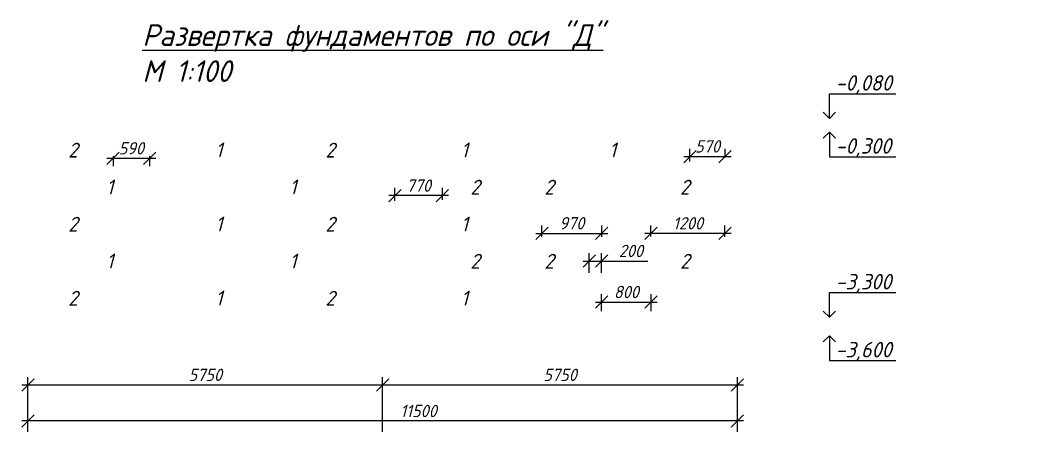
# Model space of a CAD drawing. Header units: millimetres. Extents: x 339888 to 1025294, y -263818 to -40540.
# Drawn here: x 967711 to 983998, y -237068 to -230300 of the extents above; entities that cross this region are included whole.
import ezdxf
from ezdxf import colors
from ezdxf.entities.mleader import LeaderData, LeaderLine
from ezdxf.math import Vec2, Vec3

# ---------------------------------------------------------------- set-up
doc = ezdxf.new("R2010")
doc.units = ezdxf.units.MM
doc.layers.get('0').update_dxf_attribs({"lineweight": 15})
doc.layers.add('0 @ 100', color=7, linetype='Continuous', lineweight=15)
doc.layers.add('0 @ 50', color=7, linetype='Continuous', lineweight=15)
doc.styles.add('ГОСТ 2', font='GOST_Common Italic.ttf', dxfattribs={"height": 2})
doc.styles.add('ГОСТ 2.5', font='GOST_Common Italic.ttf', dxfattribs={"height": 2.5})
doc.styles.add('ГОСТ 3', font='GOST_Common Italic.ttf', dxfattribs={"height": 3})
doc.dimstyles.new('ГОСТ_2К', dxfattribs={"dimtxt": 2, "dimasz": 2, "dimexe": 1.25, "dimexo": 1, "dimtad": 1, "dimdec": 0, "dimtxsty": 'ГОСТ 2', "dimblk": 'OBLIQUE', "dimcen": -2.5, "dimdle": 1, "dimclrd": 251, "dimclre": 251, "dimclrt": 256, "dimadec": 1, "dimazin": 0, "dimtfac": 1, "dimtdec": 0, "dimtmove": 0, "dimatfit": 3, "dimfxl": 1, "dimlwd": 15, "dimlwe": 15, "dimarcsym": 1})

# ---------------------------------------------------------------- blocks, each defined once
blk = doc.blocks.new('_Open90')
at = {"color": 0, "linetype": 'ByBlock', "lineweight": -2}
for p, q in [((0, 0), (-1, 0)), ((-0.5, 0.5), (0, 0)), ((0, 0), (-0.5, -0.5))]:
    blk.add_line(p, q, dxfattribs=at)
blk = doc.blocks.new('_Oblique')
at = {"color": 0, "linetype": 'ByBlock', "lineweight": -2}
blk.add_line((-0.5, -0.5), (0.5, 0.5), dxfattribs=at)
blk = doc.blocks.new('*D127')
at = {"color": 251, "lineweight": 15, "transparency": 16777216}
for p, q in [((967838, -236968), (967838, -236085)), ((973588, -236968), (973588, -236085)), ((967738, -236210), (973688, -236210))]:
    blk.add_line(p, q, dxfattribs=at)
at = {"layer": 'Defpoints', "color": 0, "lineweight": 15, "transparency": 16777216}
for p in [(973588, -236210), (967838, -237068), (973588, -237068)]:
    blk.add_point(p, dxfattribs=at)
at = {"color": 251, "lineweight": 15, "transparency": 16777216, "xscale": 200, "yscale": 200, "zscale": 200, "rotation": 180}
blk.add_blockref('_Oblique', (967838, -236210), dxfattribs=at)
at = {"color": 251, "lineweight": 15, "transparency": 16777216, "xscale": 200, "yscale": 200, "zscale": 200}
blk.add_blockref('_Oblique', (973588, -236210), dxfattribs=at)
at = {"transparency": 16777216, "insert": (970713, -236047), "char_height": 200, "attachment_point": 5, "style": 'ГОСТ 2'}
blk.add_mtext('5750', dxfattribs=at)
blk = doc.blocks.new('*D128')
at = {"color": 251, "lineweight": 15, "transparency": 16777216}
for p, q in [((973588, -236968), (973588, -236085)), ((979338, -236968), (979338, -236085)), ((973488, -236210), (979438, -236210))]:
    blk.add_line(p, q, dxfattribs=at)
at = {"layer": 'Defpoints', "color": 0, "lineweight": 15, "transparency": 16777216}
for p in [(979338, -236210), (973588, -237068), (979338, -237068)]:
    blk.add_point(p, dxfattribs=at)
at = {"color": 251, "lineweight": 15, "transparency": 16777216, "xscale": 200, "yscale": 200, "zscale": 200, "rotation": 180}
blk.add_blockref('_Oblique', (973588, -236210), dxfattribs=at)
at = {"color": 251, "lineweight": 15, "transparency": 16777216, "xscale": 200, "yscale": 200, "zscale": 200}
blk.add_blockref('_Oblique', (979338, -236210), dxfattribs=at)
at = {"transparency": 16777216, "insert": (976463, -236047), "char_height": 200, "attachment_point": 5, "style": 'ГОСТ 2'}
blk.add_mtext('5750', dxfattribs=at)
blk = doc.blocks.new('*D129')
at = {"color": 251, "lineweight": 15, "transparency": 16777216}
for p, q in [((979438, -236794), (967738, -236794)), ((967838, -236968), (967838, -236669)), ((979338, -236968), (979338, -236669))]:
    blk.add_line(p, q, dxfattribs=at)
at = {"layer": 'Defpoints', "color": 0, "lineweight": 15, "transparency": 16777216}
for p in [(967838, -236794), (967838, -237068), (979338, -237068)]:
    blk.add_point(p, dxfattribs=at)
at = {"color": 251, "lineweight": 15, "transparency": 16777216, "xscale": 200, "yscale": 200, "zscale": 200, "rotation": 180}
blk.add_blockref('_Oblique', (967838, -236794), dxfattribs=at)
at = {"color": 251, "lineweight": 15, "transparency": 16777216, "xscale": 200, "yscale": 200, "zscale": 200}
blk.add_blockref('_Oblique', (979338, -236794), dxfattribs=at)
at = {"transparency": 16777216, "insert": (974169, -236632), "char_height": 200, "attachment_point": 5, "style": 'ГОСТ 2'}
blk.add_mtext('11500', dxfattribs=at)
blk = doc.blocks.new('*D256')
at = {"color": 251, "lineweight": 15, "transparency": 16777216}
for p, q in [((969119, -232539), (969910, -232539)), ((969219, -232503), (969219, -232664)), ((969810, -232503), (969810, -232664))]:
    blk.add_line(p, q, dxfattribs=at)
at = {"layer": 'Defpoints', "color": 0, "lineweight": 15, "transparency": 16777216}
for p in [(969219, -232403), (969810, -232403), (969810, -232539)]:
    blk.add_point(p, dxfattribs=at)
at = {"color": 251, "lineweight": 15, "transparency": 16777216, "xscale": 200, "yscale": 200, "zscale": 200, "rotation": 180}
blk.add_blockref('_Oblique', (969219, -232539), dxfattribs=at)
at = {"color": 251, "lineweight": 15, "transparency": 16777216, "xscale": 200, "yscale": 200, "zscale": 200}
blk.add_blockref('_Oblique', (969810, -232539), dxfattribs=at)
at = {"transparency": 16777216, "insert": (969514, -232377), "char_height": 200, "attachment_point": 5, "style": 'ГОСТ 2'}
blk.add_mtext('590', dxfattribs=at)
blk = doc.blocks.new('*D257')
at = {"color": 251, "lineweight": 15, "transparency": 16777216}
for p, q in [((978569, -232593), (978569, -232385)), ((979139, -232525), (979139, -232385)), ((978469, -232510), (979239, -232510))]:
    blk.add_line(p, q, dxfattribs=at)
at = {"layer": 'Defpoints', "color": 0, "lineweight": 15, "transparency": 16777216}
for p in [(979139, -232510), (978569, -232693), (979139, -232625)]:
    blk.add_point(p, dxfattribs=at)
at = {"color": 251, "lineweight": 15, "transparency": 16777216, "xscale": 200, "yscale": 200, "zscale": 200, "rotation": 180}
blk.add_blockref('_Oblique', (978569, -232510), dxfattribs=at)
at = {"color": 251, "lineweight": 15, "transparency": 16777216, "xscale": 200, "yscale": 200, "zscale": 200}
blk.add_blockref('_Oblique', (979139, -232510), dxfattribs=at)
at = {"transparency": 16777216, "insert": (978854, -232346), "char_height": 200, "attachment_point": 5, "style": 'ГОСТ 2'}
blk.add_mtext('570', dxfattribs=at)
blk = doc.blocks.new('*D258')
at = {"color": 251, "lineweight": 15, "transparency": 16777216}
for p, q in [((973788, -233230), (973788, -233019)), ((974557, -233213), (974557, -233019)), ((974657, -233144), (973688, -233144))]:
    blk.add_line(p, q, dxfattribs=at)
at = {"layer": 'Defpoints', "color": 0, "lineweight": 15, "transparency": 16777216}
for p in [(973788, -233144), (973788, -233330), (974557, -233313)]:
    blk.add_point(p, dxfattribs=at)
at = {"color": 251, "lineweight": 15, "transparency": 16777216, "xscale": 200, "yscale": 200, "zscale": 200, "rotation": 180}
blk.add_blockref('_Oblique', (973788, -233144), dxfattribs=at)
at = {"color": 251, "lineweight": 15, "transparency": 16777216, "xscale": 200, "yscale": 200, "zscale": 200}
blk.add_blockref('_Oblique', (974557, -233144), dxfattribs=at)
at = {"transparency": 16777216, "insert": (974172, -232981), "char_height": 200, "attachment_point": 5, "style": 'ГОСТ 2'}
blk.add_mtext('770', dxfattribs=at)
blk = doc.blocks.new('*D259')
at = {"color": 251, "lineweight": 15, "transparency": 16777216}
for p, q in [((976169, -233813), (976169, -233630)), ((977139, -233813), (977139, -233630)), ((976069, -233755), (977239, -233755))]:
    blk.add_line(p, q, dxfattribs=at)
at = {"layer": 'Defpoints', "color": 0, "lineweight": 15, "transparency": 16777216}
for p in [(977139, -233755), (976169, -233913), (977139, -233913)]:
    blk.add_point(p, dxfattribs=at)
at = {"color": 251, "lineweight": 15, "transparency": 16777216, "xscale": 200, "yscale": 200, "zscale": 200, "rotation": 180}
blk.add_blockref('_Oblique', (976169, -233755), dxfattribs=at)
at = {"color": 251, "lineweight": 15, "transparency": 16777216, "xscale": 200, "yscale": 200, "zscale": 200}
blk.add_blockref('_Oblique', (977139, -233755), dxfattribs=at)
at = {"transparency": 16777216, "insert": (976654, -233591), "char_height": 200, "attachment_point": 5, "style": 'ГОСТ 2'}
blk.add_mtext('970', dxfattribs=at)
blk = doc.blocks.new('*D260')
at = {"color": 251, "lineweight": 15, "transparency": 16777216}
for p, q in [((976837, -234203), (977137, -234203)), ((976937, -234393), (976937, -234078)), ((977137, -234393), (977137, -234078)), ((977137, -234203), (977887, -234203))]:
    blk.add_line(p, q, dxfattribs=at)
at = {"layer": 'Defpoints', "color": 0, "lineweight": 15, "transparency": 16777216}
for p in [(977137, -234203), (976937, -234493), (977137, -234493)]:
    blk.add_point(p, dxfattribs=at)
at = {"color": 251, "lineweight": 15, "transparency": 16777216, "xscale": 200, "yscale": 200, "zscale": 200, "rotation": 180}
blk.add_blockref('_Oblique', (976937, -234203), dxfattribs=at)
at = {"color": 251, "lineweight": 15, "transparency": 16777216, "xscale": 200, "yscale": 200, "zscale": 200}
blk.add_blockref('_Oblique', (977137, -234203), dxfattribs=at)
at = {"transparency": 16777216, "insert": (977612, -234040), "char_height": 200, "attachment_point": 5, "style": 'ГОСТ 2'}
blk.add_mtext('200', dxfattribs=at)
blk = doc.blocks.new('*D261')
at = {"color": 251, "lineweight": 15, "transparency": 16777216}
for p, q in [((977137, -235013), (977137, -234742)), ((977938, -235013), (977938, -234742)), ((977037, -234867), (978038, -234867))]:
    blk.add_line(p, q, dxfattribs=at)
at = {"layer": 'Defpoints', "color": 0, "lineweight": 15, "transparency": 16777216}
for p in [(977938, -234867), (977137, -235113), (977938, -235113)]:
    blk.add_point(p, dxfattribs=at)
at = {"color": 251, "lineweight": 15, "transparency": 16777216, "xscale": 200, "yscale": 200, "zscale": 200, "rotation": 180}
blk.add_blockref('_Oblique', (977137, -234867), dxfattribs=at)
at = {"color": 251, "lineweight": 15, "transparency": 16777216, "xscale": 200, "yscale": 200, "zscale": 200}
blk.add_blockref('_Oblique', (977938, -234867), dxfattribs=at)
at = {"transparency": 16777216, "insert": (977538, -234705), "char_height": 200, "attachment_point": 5, "style": 'ГОСТ 2'}
blk.add_mtext('800', dxfattribs=at)
blk = doc.blocks.new('*D262')
at = {"color": 251, "lineweight": 15, "transparency": 16777216}
for p, q in [((977937, -233803), (977937, -233630)), ((979137, -233813), (979137, -233630)), ((979237, -233755), (977837, -233755))]:
    blk.add_line(p, q, dxfattribs=at)
at = {"layer": 'Defpoints', "color": 0, "lineweight": 15, "transparency": 16777216}
for p in [(977937, -233755), (977937, -233903), (979137, -233913)]:
    blk.add_point(p, dxfattribs=at)
at = {"color": 251, "lineweight": 15, "transparency": 16777216, "xscale": 200, "yscale": 200, "zscale": 200, "rotation": 180}
blk.add_blockref('_Oblique', (977937, -233755), dxfattribs=at)
at = {"color": 251, "lineweight": 15, "transparency": 16777216, "xscale": 200, "yscale": 200, "zscale": 200}
blk.add_blockref('_Oblique', (979137, -233755), dxfattribs=at)
at = {"transparency": 16777216, "insert": (978537, -233592), "char_height": 200, "attachment_point": 5, "style": 'ГОСТ 2'}
blk.add_mtext('1200', dxfattribs=at)
blk = doc.blocks.new('_DotSmall')
at = {"color": 0, "linetype": 'ByBlock', "const_width": 0.5}
blk.add_lwpolyline([(-0.0625, 0, 1), (0.0625, 0, 1)], format="xyb", close=True, dxfattribs=at)

msp = doc.modelspace()

# ---------------------------------------------------------------- texts
at = {"layer": '0 @ 100', "style": 'ГОСТ 3'}
for s, p in [('2', (968490.33501, -232526.43039)), ('1', (970877.54279, -232522.59472)), ('2', (972658.71791, -232526.23019)), ('1', (974857.54281, -232522.59472)), ('1', (977258.90458, -232522.59472)), ('1', (969109.15991, -233122.79492)), ('1', (972077.54281, -233122.59472)), ('2', (975008.46253, -233126.23019)), ('2', (976208.46253, -233126.23019)), ('2', (978407.1008, -233126.43039)), ('2', (968490.335, -233726.43039)), ('1', (970877.54281, -233722.59472)), ('2', (972658.71791, -233726.23019)), ('1', (974857.54281, -233722.59472)), ('1', (969109.15991, -234322.79492)), ('1', (972077.54281, -234322.59472)), ('2', (975008.46253, -234326.23019)), ('2', (976208.46253, -234326.23019)), ('2', (978408.46251, -234326.43039)), ('2', (968490.33501, -234926.43039)), ('1', (970877.54281, -234922.59472)), ('2', (972658.71791, -234926.23019)), ('1', (974857.54281, -234922.59472))]:
    msp.add_text(s, height=240, dxfattribs=at).set_placement(p)
at = {"layer": '0 @ 100', "insert": (969475.94237, -230368.42268), "char_height": 350, "attachment_point": 1, "style": 'ГОСТ 3'}
msp.add_mtext_dynamic_manual_height_columns('\\pi215.74;{\\LРазвертка фундаментов по оси "Д"\\P\\pi3516.9;}М 1:100', width=8440.921773, gutter_width=1500, heights=[0], dxfattribs=at)

# ---------------------------------------------------------------- dimensions: what is measured, and where the dimension line sits
at = {"layer": '0 @ 100'}
for base, p1, p2, override, picture, middle in [((969809.54387, -232539.19585), (969219.22913, -232403.01788), (969809.54387, -232402.50024), {"dimscale": 100, "dimtix": 0, "dimtofl": 1, "dimtmove": 0, "dimatfit": 3}, '*D256', (969514.3865, -232376.69585)), ((979139.35665, -232509.82777), (978568.97381, -232692.81768), (979139.35665, -232624.66834), {"dimscale": 100, "dimtix": 0, "dimtofl": 1, "dimtmove": 0, "dimatfit": 3}, '*D257', (978854.16523, -232346.03989)), ((973787.61203, -233144.47524), (974557.35665, -233312.81768), (973787.61203, -233329.98336), {"dimscale": 100, "dimtix": 0, "dimtofl": 1, "dimtmove": 0, "dimatfit": 3}, '*D258', (974172.48434, -232980.68736)), ((977139.35664, -233754.9462), (976168.97381, -233912.81768), (977139.35664, -233912.81768), {"dimscale": 100, "dimtix": 0, "dimtofl": 1, "dimtmove": 0, "dimatfit": 3}, '*D259', (976654.16523, -233591.15832)), ((977937.35665, -233754.9462), (979136.99493, -233913.01788), (977937.35665, -233902.91778), {"dimscale": 100, "dimtix": 0, "dimtofl": 1, "dimtmove": 0, "dimatfit": 3}, '*D262', (978537.17579, -233592.4462)), ((977137.35663, -234202.81768), (976937.35665, -234492.81768), (977137.35663, -234492.81768), {"dimscale": 100, "dimtix": 0, "dimtofl": 1, "dimtmove": 0, "dimatfit": 3}, '*D260', (977612.28087, -234040.31768)), ((977937.71835, -234867.09144), (977137.35664, -235113.01788), (977937.71835, -235113.01788), {"dimscale": 100, "dimtix": 0, "dimtofl": 1, "dimtmove": 0, "dimatfit": 3}, '*D261', (977537.5375, -234704.59144)), ((973587.61203, -236210.40374), (967837.61203, -237068.10317), (973587.61203, -237068.10317), {"dimscale": 100, "dimtix": 0, "dimtofl": 1, "dimtmove": 0, "dimatfit": 3}, '*D127', (970712.61203, -236046.61586)), ((979337.61203, -236210.40374), (973587.61203, -237068.10317), (979337.61203, -237068.10317), {"dimscale": 100, "dimtix": 0, "dimtofl": 1, "dimtmove": 1, "dimatfit": 3}, '*D128', (976462.61203, -236046.61586))]:
    dim = msp.add_linear_dim(base=base, p1=p1, p2=p2, dimstyle='ГОСТ_2К', override=override, dxfattribs=at)
    dim.commit()
    dim.dimension.update_dxf_attribs({"geometry": picture, "text_midpoint": middle})
dim = msp.add_linear_dim(base=(967837.61203, -236794.33521), p1=(979337.61203, -237068.10317), p2=(967837.61203, -237068.10644), dimstyle='ГОСТ_2К', override={"dimscale": 100, "dimtix": 0, "dimtofl": 1, "dimtmove": 1, "dimatfit": 3}, dxfattribs=at)
dim.commit()
dim.dimension.update_dxf_attribs({"geometry": '*D129', "text_midpoint": (974168.99403, -236794.33521), "dimtype": 160})

# ---------------------------------------------------------------- leaders
at = {"layer": '0 @ 100', "lineweight": 18}
ml = msp.add_multileader_mtext('Standard', dxfattribs=at)
ml.set_content('-0,080', color=256, style='ГОСТ 3')
ml.set_leader_properties(color=256, linetype='ByLayer', lineweight=15)
ml.set_arrow_properties(name='OPEN90')
ml.build(insert=Vec2(0, 0))
ml.multileader.update_dxf_attribs({"text_left_attachment_type": 6, "text_right_attachment_type": 6, "dogleg_length": 0, "arrow_head_size": 200, "scale": 100})
ctx = ml.context
ctx.base_point, ctx.scale, ctx.char_height, ctx.arrow_head_size, ctx.landing_gap_size, ctx.plane_origin = Vec3(980828.36939, -231492.45737), 100, 250, 200, 100, Vec3(973029.98649, -231893.01788)
ctx.left_attachment, ctx.right_attachment = 6, 6
notes = []
notes.append((ctx, [(0, (1, 1, 0), (980828.36939, -231492.45737), (1, 0), 0, [(0, [(980828.36939, -231893.01461)], 0, [])])]))
ctx.mtext.insert, ctx.mtext.flow_direction = Vec3(980928.36939, -231192.45737), 5
ml = msp.add_multileader_mtext('Standard', dxfattribs=at)
ml.set_content('-0,300', color=256, style='ГОСТ 3')
ml.set_leader_properties(color=256, linetype='ByLayer', lineweight=15)
ml.set_arrow_properties(name='OPEN90')
ml.build(insert=Vec2(0, 0))
ml.multileader.update_dxf_attribs({"text_left_attachment_type": 6, "text_right_attachment_type": 6, "dogleg_length": 0, "arrow_head_size": 200, "scale": 100})
ctx = ml.context
ctx.base_point, ctx.scale, ctx.char_height, ctx.arrow_head_size, ctx.landing_gap_size, ctx.plane_origin = Vec3(980828.36939, -232513.57185), 100, 250, 200, 100, Vec3(973029.98649, -232113.01788)
ctx.left_attachment, ctx.right_attachment = 6, 6
notes.append((ctx, [(0, (1, 1, 0), (980828.36939, -232513.57185), (1, 0), 0, [(0, [(980828.36939, -232113.01461)], 0, [])])]))
ctx.mtext.insert, ctx.mtext.flow_direction = Vec3(980928.36939, -232213.57185), 5
ml = msp.add_multileader_mtext('Standard', dxfattribs=at)
ml.set_content('-3,300', color=256, style='ГОСТ 3')
ml.set_leader_properties(color=256, linetype='ByLayer', lineweight=15)
ml.set_arrow_properties(name='OPEN90')
ml.build(insert=Vec2(0, 0))
ml.multileader.update_dxf_attribs({"text_left_attachment_type": 6, "text_right_attachment_type": 6, "dogleg_length": 0, "arrow_head_size": 200, "scale": 100})
ctx = ml.context
ctx.base_point, ctx.scale, ctx.char_height, ctx.arrow_head_size, ctx.landing_gap_size, ctx.plane_origin = Vec3(980828.36939, -234712.45737), 100, 250, 200, 100, Vec3(973029.98649, -235113.01788)
ctx.left_attachment, ctx.right_attachment = 6, 6
notes.append((ctx, [(0, (1, 1, 0), (980828.36939, -234712.45737), (1, 0), 0, [(0, [(980828.36939, -235113.01461)], 0, [])])]))
ctx.mtext.insert, ctx.mtext.flow_direction = Vec3(980928.36939, -234412.45737), 5
ml = msp.add_multileader_mtext('Standard', dxfattribs=at)
ml.set_content('-3,600', color=256, style='ГОСТ 3')
ml.set_leader_properties(color=256, linetype='ByLayer', lineweight=15)
ml.set_arrow_properties(name='OPEN90')
ml.build(insert=Vec2(0, 0))
ml.multileader.update_dxf_attribs({"text_left_attachment_type": 6, "text_right_attachment_type": 6, "dogleg_length": 0, "arrow_head_size": 200, "scale": 100})
ctx = ml.context
ctx.base_point, ctx.scale, ctx.char_height, ctx.arrow_head_size, ctx.landing_gap_size, ctx.plane_origin = Vec3(980828.36939, -235813.57185), 100, 250, 200, 100, Vec3(973029.98649, -235413.01788)
ctx.left_attachment, ctx.right_attachment = 6, 6
notes.append((ctx, [(0, (1, 1, 0), (980828.36939, -235813.57185), (1, 0), 0, [(0, [(980828.36939, -235413.01461)], 0, [])])]))
ctx.mtext.insert, ctx.mtext.flow_direction = Vec3(980928.36939, -235513.57185), 5
at = {"layer": '0 @ 50', "lineweight": 15, "ltscale": 0.1}
ml = msp.add_multileader_mtext('Standard', dxfattribs=at)
ml.set_content('Бетон кл.15', color=256, style='ГОСТ 2.5')
ml.set_leader_properties(color=251, linetype='ByLayer', lineweight=15)
ml.set_arrow_properties(name='DOTSMALL')
ml.build(insert=Vec2(0, 0))
ml.multileader.update_dxf_attribs({"text_left_attachment_type": 6, "text_right_attachment_type": 6, "dogleg_length": 1, "arrow_head_size": 100, "scale": 50})
ctx = ml.context
ctx.base_point, ctx.scale, ctx.char_height, ctx.arrow_head_size, ctx.landing_gap_size, ctx.plane_origin = Vec3(940804.7992, -230494.59851), 50, 125, 100, 0, Vec3(940387.96819, -229876.62477)
ctx.left_attachment, ctx.right_attachment = 6, 6
notes.append((ctx, [(0, (1, 1, 0), (940754.7992, -230494.59851), (1, 0), 50, [(0, [(940454.72304, -230365.89096)], 0, [])])]))
ctx.mtext.insert, ctx.mtext.width, ctx.mtext.flow_direction = Vec3(940804.7992, -230344.59851), 929.1690311, 5
ml = msp.add_multileader_mtext('Standard', dxfattribs=at)
ml.set_content('Бетон кл.15', color=256, style='ГОСТ 2.5')
ml.set_leader_properties(color=251, linetype='ByLayer', lineweight=15)
ml.set_arrow_properties(name='DOTSMALL')
ml.build(insert=Vec2(0, 0))
ml.multileader.update_dxf_attribs({"text_left_attachment_type": 6, "text_right_attachment_type": 6, "dogleg_length": 1, "arrow_head_size": 100, "scale": 50})
ctx = ml.context
ctx.base_point, ctx.scale, ctx.char_height, ctx.arrow_head_size, ctx.landing_gap_size, ctx.plane_origin = Vec3(945264.68586, -230494.59851), 50, 125, 100, 0, Vec3(944847.85485, -229876.62477)
ctx.left_attachment, ctx.right_attachment = 6, 6
notes.append((ctx, [(0, (1, 1, 0), (945214.68586, -230494.59851), (1, 0), 50, [(0, [(944914.6097, -230365.89096)], 0, [])])]))
ctx.mtext.insert, ctx.mtext.width, ctx.mtext.flow_direction = Vec3(945264.68586, -230344.59851), 929.1690311, 5
ml = msp.add_multileader_mtext('Standard', dxfattribs=at)
ml.set_content('Бетон кл.15', color=256, style='ГОСТ 2.5')
ml.set_leader_properties(color=251, linetype='ByLayer', lineweight=15)
ml.set_arrow_properties(name='DOTSMALL')
ml.build(insert=Vec2(0, 0))
ml.multileader.update_dxf_attribs({"text_left_attachment_type": 6, "text_right_attachment_type": 6, "dogleg_length": 1, "arrow_head_size": 100, "scale": 50})
ctx = ml.context
ctx.base_point, ctx.scale, ctx.char_height, ctx.arrow_head_size, ctx.landing_gap_size, ctx.plane_origin = Vec3(941033.84632, -233216.03698), 50, 125, 100, 0, Vec3(940433.60162, -232575.15248)
ctx.left_attachment, ctx.right_attachment = 6, 6
notes.append((ctx, [(0, (1, 1, 0), (940983.84632, -233216.03698), (1, 0), 50, [(0, [(940433.60162, -233645.1527)], 0, [])])]))
ctx.mtext.insert, ctx.mtext.width, ctx.mtext.flow_direction = Vec3(941033.84632, -233066.03698), 929.1690311, 5
ml = msp.add_multileader_mtext('Standard', dxfattribs=at)
ml.set_content('Бетон кл.15', color=256, style='ГОСТ 2.5')
ml.set_leader_properties(color=251, linetype='ByLayer', lineweight=15)
ml.set_arrow_properties(name='DOTSMALL')
ml.build(insert=Vec2(0, 0))
ml.multileader.update_dxf_attribs({"text_left_attachment_type": 6, "text_right_attachment_type": 6, "dogleg_length": 1, "arrow_head_size": 100, "scale": 50})
ctx = ml.context
ctx.base_point, ctx.scale, ctx.char_height, ctx.arrow_head_size, ctx.landing_gap_size, ctx.plane_origin = Vec3(945470.40229, -233188.59018), 50, 125, 100, 0, Vec3(944893.48827, -232575.15248)
ctx.left_attachment, ctx.right_attachment = 6, 6
notes.append((ctx, [(0, (1, 1, 0), (945420.40229, -233188.59018), (1, 0), 50, [(0, [(945073.44791, -233645.1527)], 0, [])])]))
ctx.mtext.insert, ctx.mtext.width, ctx.mtext.flow_direction = Vec3(945470.40229, -233038.59018), 929.1690311, 5
ml = msp.add_multileader_mtext('Standard', dxfattribs=at)
ml.set_content('Бетонная подготовка \\P(бетон кл.В7,5)', color=256, style='ГОСТ 2.5')
ml.set_leader_properties(color=251, linetype='ByLayer', lineweight=15)
ml.set_arrow_properties(name='DOTSMALL')
ml.build(insert=Vec2(0, 0))
ml.multileader.update_dxf_attribs({"text_left_attachment_type": 6, "text_right_attachment_type": 6, "dogleg_length": 1, "arrow_head_size": 100, "scale": 50})
ctx = ml.context
ctx.base_point, ctx.scale, ctx.char_height, ctx.arrow_head_size, ctx.landing_gap_size, ctx.plane_origin = Vec3(941477.55415, -234199.55422), 50, 125, 100, 0, Vec3(941197.0366, -233945.74368)
ctx.left_attachment, ctx.right_attachment, ctx.text_align_type = 6, 6, 1
notes.append((ctx, [(1, (1, 1, 0), (943274.23976, -234199.55422), (-1, 0), 50, [(0, [(940618.01722, -233834.62827)], 0, []), (1, [(944166.28551, -233836.84041)], 0, [])])]))
ctx.mtext.insert, ctx.mtext.width, ctx.mtext.alignment, ctx.mtext.flow_direction = Vec3(942350.89695, -234049.55422), 1779.455792, 2, 5
ml = msp.add_multileader_mtext('Standard', dxfattribs=at)
ml.set_content('Бетон кл.15', color=256, style='ГОСТ 2.5')
ml.set_leader_properties(color=251, linetype='ByLayer', lineweight=15)
ml.set_arrow_properties(name='DOTSMALL')
ml.build(insert=Vec2(0, 0))
ml.multileader.update_dxf_attribs({"text_left_attachment_type": 6, "text_right_attachment_type": 6, "dogleg_length": 1, "arrow_head_size": 100, "scale": 50})
ctx = ml.context
ctx.base_point, ctx.scale, ctx.char_height, ctx.arrow_head_size, ctx.landing_gap_size, ctx.plane_origin = Vec3(939525.21079, -236297.46161), 50, 125, 100, 0, Vec3(938610.20382, -235679.48788)
ctx.left_attachment, ctx.right_attachment = 6, 6
notes.append((ctx, [(0, (1, 1, 0), (939475.21079, -236297.46161), (1, 0), 50, [(0, [(939175.13463, -236168.75407)], 0, [])])]))
ctx.mtext.insert, ctx.mtext.width, ctx.mtext.flow_direction = Vec3(939525.21079, -236147.46161), 929.1690311, 5
ml = msp.add_multileader_mtext('Standard', dxfattribs=at)
ml.set_content('Бетон кл.15', color=256, style='ГОСТ 2.5')
ml.set_leader_properties(color=251, linetype='ByLayer', lineweight=15)
ml.set_arrow_properties(name='DOTSMALL')
ml.build(insert=Vec2(0, 0))
ml.multileader.update_dxf_attribs({"text_left_attachment_type": 6, "text_right_attachment_type": 6, "dogleg_length": 1, "arrow_head_size": 100, "scale": 50})
ctx = ml.context
ctx.base_point, ctx.scale, ctx.char_height, ctx.arrow_head_size, ctx.landing_gap_size, ctx.plane_origin = Vec3(944027.93817, -236297.46161), 50, 125, 100, 0, Vec3(943285.69906, -235679.48788)
ctx.left_attachment, ctx.right_attachment = 6, 6
notes.append((ctx, [(0, (1, 1, 0), (943977.93817, -236297.46161), (1, 0), 50, [(0, [(943677.86202, -236168.75407)], 0, [])])]))
ctx.mtext.insert, ctx.mtext.width, ctx.mtext.flow_direction = Vec3(944027.93817, -236147.46161), 929.1690311, 5
for ctx, leaders in notes:
    for number, flags, end, landing, length, lines in leaders:
        leader = LeaderData()
        leader.index, (leader.has_last_leader_line, leader.has_dogleg_vector, leader.attachment_direction) = number, flags
        leader.last_leader_point, leader.dogleg_vector, leader.dogleg_length = Vec3(end), Vec3(landing), length
        for number, points, colour, breaks in lines:
            line = LeaderLine()
            line.index, line.vertices, line.color, line.breaks = number, Vec3.list(points), colors.encode_raw_color(colour), breaks
            leader.lines.append(line)
        ctx.leaders.append(leader)

doc.saveas('drawing.dxf')
